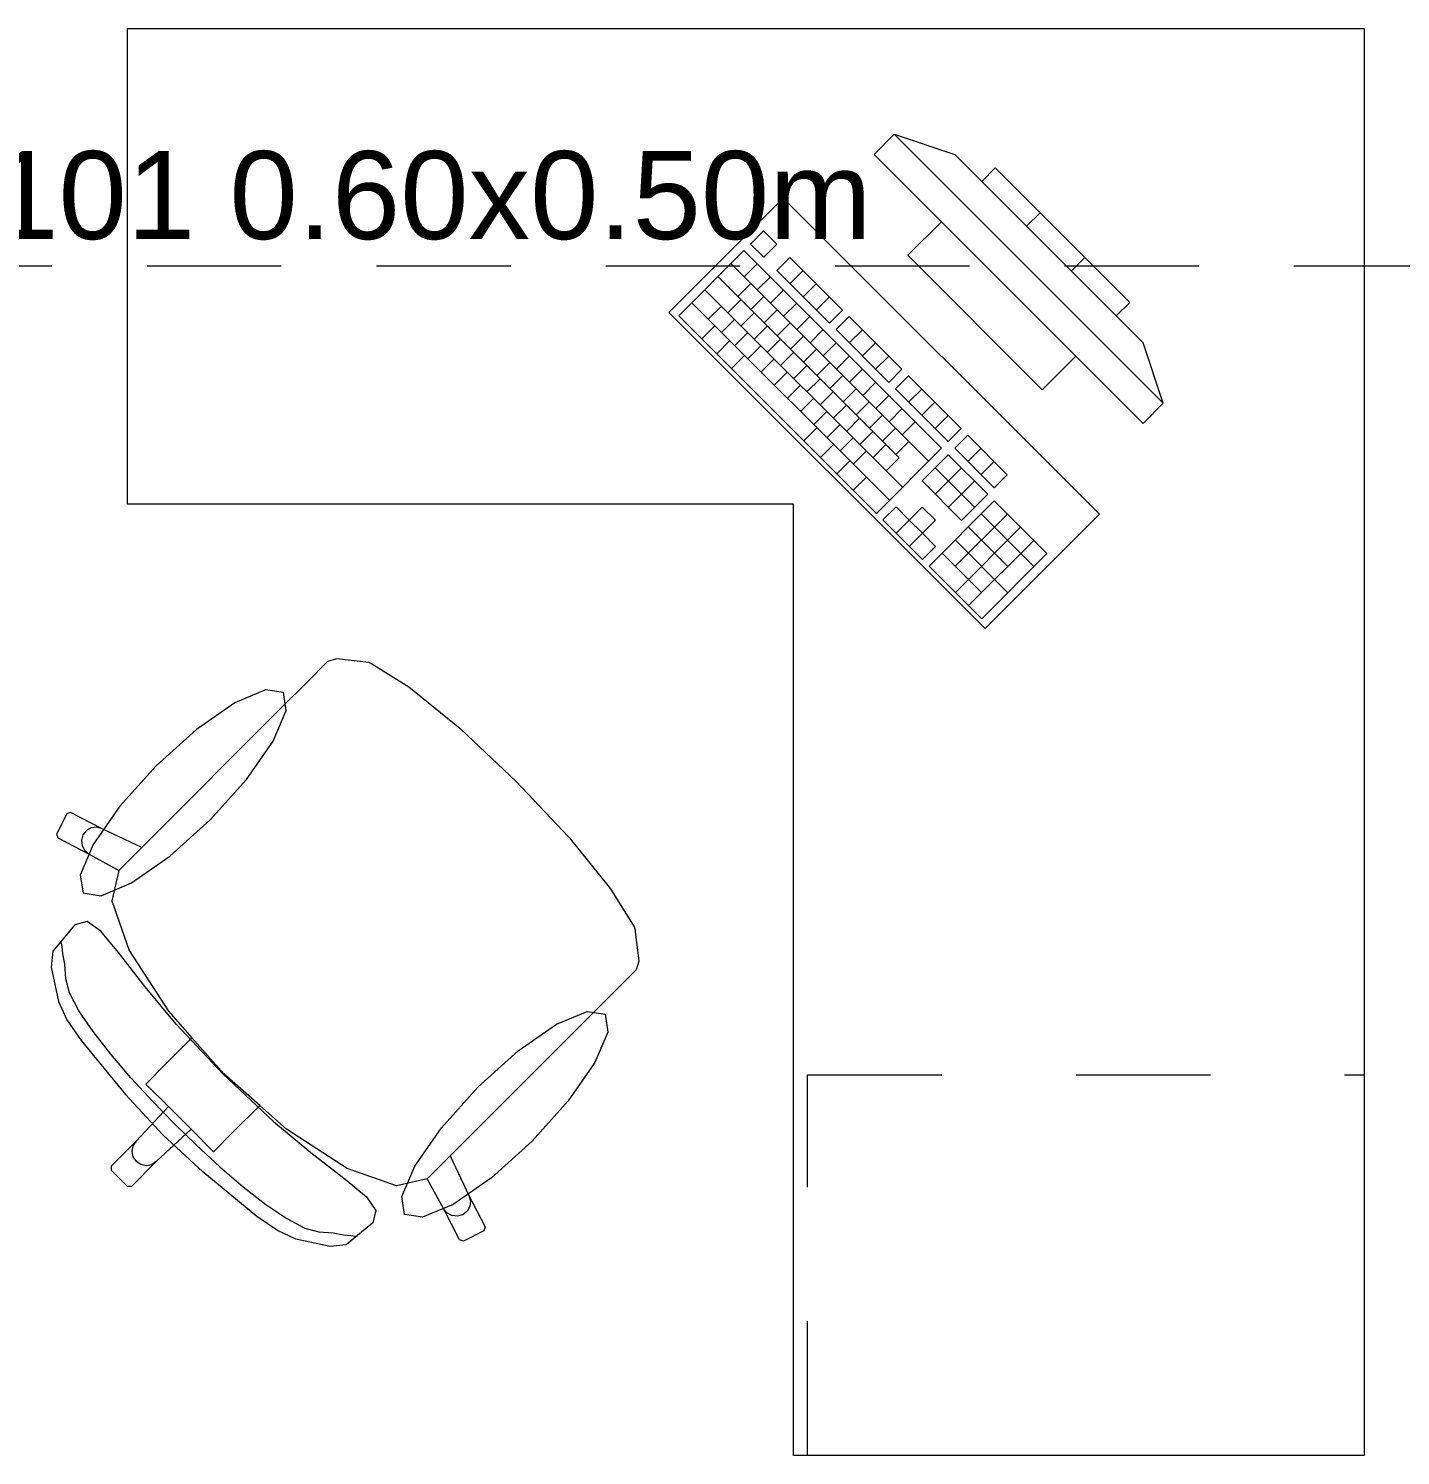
# Model space of a CAD drawing. Header units: inches. Extents: x -38 to 5698, y -33 to 92.
# Drawn here: x 116.669 to 118.111, y 38.149 to 39.649 of the extents above; entities that cross this region are included whole.
import ezdxf

# ---------------------------------------------------------------- set-up
doc = ezdxf.new("R2010")
doc.units = ezdxf.units.IN
doc.header["$MEASUREMENT"] = 0
doc.linetypes.add('Hidden Line', pattern=[0.195611, 0.141111, -0.0545])
doc.linetypes.add('Rayas', pattern=[0.282222, 0.141111, -0.141111])
for name, color, linetype in [('08 _ STR _ EXT _ 09 Vigas', 7, 'Continuous'), ('Interior - Mobiliario', 7, 'Continuous'), ('Notas - Etiquetas', 251, 'Continuous')]:
    doc.layers.add(name, color=color, linetype=linetype)
doc.styles.add('Estilo_Generado_4', font='swisse.ttf')

msp = doc.modelspace()

# ---------------------------------------------------------------- linework, layer by layer
at = {"layer": '08 _ STR _ EXT _ 09 Vigas', "color": 251, "linetype": 'Hidden Line', "lineweight": 13}
msp.add_line((116.07, 39.4), (122.57, 39.4), dxfattribs=at)
at = {"layer": 'Interior - Mobiliario', "color": 175, "linetype": 'Continuous', "lineweight": 13}
for p, q in [((117.5788, 39.5382), (117.5576, 39.517)), ((117.8616, 39.2554), (117.5788, 39.5382)), ((117.5788, 39.5382), (117.6424, 39.517)), ((117.5576, 39.517), (117.8404, 39.2342)), ((117.6424, 39.517), (117.8404, 39.319)), ((117.6849, 39.5029), (117.6707, 39.4887)), ((117.8263, 39.3615), (117.6849, 39.5029)), ((117.6707, 39.4887), (117.8121, 39.3473)), ((117.7179, 39.4416), (117.732, 39.4557)), ((117.4414, 39.4365), (117.4277, 39.4228)), ((117.4553, 39.4227), (117.4414, 39.4365)), ((117.6283, 39.4463), (117.5929, 39.411)), ((117.7697, 39.3049), (117.6283, 39.4463)), ((117.4277, 39.4228), (117.4415, 39.4089)), ((117.4415, 39.4089), (117.4553, 39.4227)), ((117.4208, 39.4159), (117.3523, 39.3474)), ((117.6285, 39.2082), (117.4208, 39.4159)), ((117.4691, 39.4088), (117.4554, 39.3951)), ((117.5245, 39.3534), (117.4691, 39.4088)), ((117.5929, 39.411), (117.7344, 39.2695)), ((117.765, 39.3945), (117.7791, 39.4086)), ((117.4071, 39.4022), (117.6148, 39.1945)), ((117.421, 39.3884), (117.4347, 39.4021)), ((117.4554, 39.3951), (117.5108, 39.3397)), ((117.4692, 39.3812), (117.4829, 39.395)), ((117.3934, 39.3885), (117.5838, 39.1981)), ((117.4142, 39.3677), (117.4279, 39.3814)), ((117.4348, 39.3745), (117.4485, 39.3882)), ((117.4831, 39.3674), (117.4968, 39.3811)), ((117.366, 39.3611), (117.5737, 39.1534)), ((117.3797, 39.3748), (117.5874, 39.1671)), ((117.4039, 39.3506), (117.4176, 39.3643)), ((117.428, 39.3539), (117.4417, 39.3676)), ((117.4487, 39.3607), (117.4624, 39.3744)), ((117.4625, 39.3468), (117.4762, 39.3605)), ((117.4969, 39.3535), (117.5106, 39.3673)), ((117.8121, 39.3473), (117.8263, 39.3615)), ((117.3523, 39.3474), (117.56, 39.1396)), ((117.3833, 39.3438), (117.397, 39.3575)), ((117.4178, 39.3367), (117.4315, 39.3504)), ((117.4419, 39.34), (117.4556, 39.3537)), ((117.4764, 39.333), (117.4901, 39.3467)), ((117.5108, 39.3397), (117.5245, 39.3534)), ((117.5314, 39.3465), (117.5177, 39.3328)), ((117.5868, 39.2911), (117.5314, 39.3465)), ((117.3765, 39.3231), (117.3902, 39.3368)), ((117.3971, 39.3299), (117.4109, 39.3436)), ((117.4316, 39.3229), (117.4453, 39.3366)), ((117.4557, 39.3262), (117.4694, 39.3399)), ((117.4902, 39.3191), (117.5039, 39.3328)), ((117.5177, 39.3328), (117.5731, 39.2774)), ((117.5315, 39.3189), (117.5453, 39.3326)), ((117.3921, 39.3075), (117.4058, 39.3213)), ((117.411, 39.3161), (117.4247, 39.3298)), ((117.4248, 39.3022), (117.4385, 39.3159)), ((117.4455, 39.309), (117.4592, 39.3227)), ((117.4696, 39.3123), (117.4833, 39.3261)), ((117.5041, 39.3053), (117.5178, 39.319)), ((117.5454, 39.3051), (117.5591, 39.3188)), ((117.8616, 39.2554), (117.8404, 39.319)), ((117.4077, 39.292), (117.4214, 39.3057)), ((117.4387, 39.2884), (117.4524, 39.3021)), ((117.4593, 39.2952), (117.473, 39.3089)), ((117.4834, 39.2985), (117.4971, 39.3122)), ((117.5179, 39.2914), (117.5316, 39.3051)), ((117.5592, 39.2912), (117.573, 39.3049)), ((117.7344, 39.2695), (117.7697, 39.3049)), ((117.4525, 39.2745), (117.4662, 39.2882)), ((117.4732, 39.2813), (117.4869, 39.295)), ((117.4973, 39.2846), (117.511, 39.2984)), ((117.5318, 39.2776), (117.5455, 39.2913)), ((117.5731, 39.2774), (117.5868, 39.2911)), ((117.4664, 39.2607), (117.4801, 39.2744)), ((117.487, 39.2675), (117.5007, 39.2812)), ((117.5111, 39.2708), (117.5248, 39.2845)), ((117.525, 39.2569), (117.5387, 39.2707)), ((117.5456, 39.2637), (117.5593, 39.2775)), ((117.5937, 39.2842), (117.58, 39.2705)), ((117.58, 39.2705), (117.6354, 39.2151)), ((117.6491, 39.2288), (117.5937, 39.2842)), ((117.5939, 39.2566), (117.6076, 39.2703)), ((117.4802, 39.2468), (117.4939, 39.2605)), ((117.5009, 39.2536), (117.5146, 39.2673)), ((117.5388, 39.2431), (117.5525, 39.2568)), ((117.5594, 39.2499), (117.5732, 39.2636)), ((117.6077, 39.2428), (117.6214, 39.2565)), ((117.8404, 39.2342), (117.8616, 39.2554)), ((117.4941, 39.233), (117.5078, 39.2467)), ((117.5147, 39.2398), (117.5284, 39.2535)), ((117.5527, 39.2293), (117.5664, 39.243)), ((117.5733, 39.236), (117.587, 39.2498)), ((117.6216, 39.2289), (117.6353, 39.2426)), ((117.4838, 39.2158), (117.4975, 39.2295)), ((117.5079, 39.2191), (117.5216, 39.2328)), ((117.5286, 39.2259), (117.5423, 39.2396)), ((117.5424, 39.2121), (117.5561, 39.2258)), ((117.5665, 39.2154), (117.5802, 39.2291)), ((117.5871, 39.2222), (117.6009, 39.2359)), ((117.6354, 39.2151), (117.6491, 39.2288)), ((117.5011, 39.1985), (117.5148, 39.2122)), ((117.5218, 39.2053), (117.5355, 39.219)), ((117.5563, 39.1982), (117.57, 39.2119)), ((117.5804, 39.2016), (117.5941, 39.2153)), ((117.656, 39.2219), (117.6423, 39.2081)), ((117.6976, 39.1803), (117.656, 39.2219)), ((117.5356, 39.1914), (117.5493, 39.2052)), ((117.56, 39.1396), (117.6285, 39.2082)), ((117.5701, 39.1844), (117.5838, 39.1981)), ((117.6355, 39.2013), (117.608, 39.1739)), ((117.677, 39.1597), (117.6355, 39.2013)), ((117.6423, 39.2081), (117.6839, 39.1666)), ((117.6562, 39.1943), (117.6699, 39.208)), ((117.5184, 39.1812), (117.5322, 39.1949)), ((117.6218, 39.1876), (117.6633, 39.146)), ((117.6219, 39.16), (117.6493, 39.1874)), ((117.67, 39.1805), (117.6837, 39.1942)), ((117.6839, 39.1666), (117.6976, 39.1803)), ((117.5357, 39.1639), (117.5495, 39.1776)), ((117.608, 39.1739), (117.6496, 39.1323)), ((117.6357, 39.1462), (117.6632, 39.1736)), ((117.6839, 39.1528), (117.6154, 39.0843)), ((117.6496, 39.1323), (117.677, 39.1597)), ((117.7393, 39.0974), (117.6839, 39.1528)), ((117.5806, 39.1464), (117.5669, 39.1327)), ((117.5945, 39.1326), (117.5806, 39.1464)), ((117.6082, 39.1463), (117.5945, 39.1326)), ((117.622, 39.1325), (117.6082, 39.1463)), ((117.6429, 39.0841), (117.6978, 39.139)), ((117.6702, 39.1391), (117.7256, 39.0837)), ((117.5669, 39.1327), (117.6084, 39.0912)), ((117.5808, 39.1189), (117.5945, 39.1326)), ((117.5945, 39.1326), (117.6083, 39.1187)), ((117.6083, 39.1187), (117.622, 39.1325)), ((117.6431, 39.0566), (117.7116, 39.1251)), ((117.6565, 39.1254), (117.6981, 39.0839)), ((117.5946, 39.105), (117.6083, 39.1187)), ((117.6222, 39.1049), (117.6083, 39.1187)), ((117.6428, 39.1117), (117.6982, 39.0563)), ((117.6569, 39.0427), (117.7255, 39.1113)), ((117.6084, 39.0912), (117.6222, 39.1049)), ((117.6291, 39.098), (117.6706, 39.0564)), ((117.6708, 39.0289), (117.7393, 39.0974)), ((117.6154, 39.0843), (117.6708, 39.0289)), ((116.9924, 38.9868), (116.9831, 38.9839)), ((117.0263, 38.9828), (116.9924, 38.9868)), ((116.9831, 38.9839), (116.9612, 38.962)), ((117.0285, 38.9819), (117.0263, 38.9828)), ((117.0685, 38.957), (117.0285, 38.9819)), ((116.9612, 38.962), (116.9357, 38.9365)), ((117.1222, 38.9134), (117.0685, 38.957)), ((116.9357, 38.9365), (116.7878, 38.7886)), ((117.123, 38.9128), (117.1222, 38.9134)), ((117.1813, 38.8579), (117.123, 38.9128)), ((117.1813, 38.8579), (117.2362, 38.7996)), ((116.7089, 38.8239), (116.6981, 38.8025)), ((116.7129, 38.8252), (116.7089, 38.8239)), ((116.746, 38.8082), (116.7129, 38.8252)), ((116.7295, 38.8063), (116.7258, 38.8017)), ((116.7346, 38.8092), (116.7295, 38.8063)), ((116.7404, 38.8098), (116.7346, 38.8092)), ((116.746, 38.8082), (116.7404, 38.8098)), ((116.7878, 38.7886), (116.746, 38.8082)), ((116.6981, 38.8025), (116.6994, 38.7985)), ((116.6994, 38.7985), (116.7325, 38.7815)), ((116.7258, 38.8017), (116.7243, 38.7961)), ((116.7243, 38.7961), (116.725, 38.7903)), ((116.725, 38.7903), (116.7279, 38.7851)), ((117.2362, 38.7996), (117.2369, 38.7988)), ((117.2369, 38.7988), (117.2804, 38.7451)), ((116.7279, 38.7851), (116.7325, 38.7815)), ((116.7325, 38.7815), (116.7635, 38.7642)), ((116.7636, 38.7644), (116.7878, 38.7886)), ((116.7635, 38.7642), (116.7561, 38.7322)), ((116.7636, 38.7644), (116.7635, 38.7642)), ((117.2804, 38.7451), (117.3053, 38.705)), ((116.7561, 38.7322), (116.7744, 38.6803)), ((116.7174, 38.7071), (116.6942, 38.6793)), ((116.7303, 38.7105), (116.7174, 38.7071)), ((116.7447, 38.7005), (116.7303, 38.7105)), ((116.7633, 38.6782), (116.7447, 38.7005)), ((117.3053, 38.705), (117.3062, 38.7029)), ((117.3062, 38.7029), (117.3102, 38.669)), ((116.7039, 38.6845), (116.7031, 38.6891)), ((116.6942, 38.6793), (116.6924, 38.6625)), ((116.7047, 38.6765), (116.7039, 38.6845)), ((116.7067, 38.6657), (116.7047, 38.6765)), ((116.7912, 38.6421), (116.7633, 38.6782)), ((116.7744, 38.6803), (116.8158, 38.6164)), ((116.6924, 38.6625), (116.7001, 38.6264)), ((116.7078, 38.6503), (116.7067, 38.6657)), ((117.3073, 38.6597), (117.2854, 38.6378)), ((117.3102, 38.669), (117.3073, 38.6597)), ((116.7117, 38.6356), (116.7078, 38.6503)), ((116.8239, 38.6028), (116.7912, 38.6421)), ((116.7001, 38.6264), (116.7091, 38.6071)), ((116.7217, 38.6168), (116.7117, 38.6356)), ((117.2854, 38.6378), (117.2599, 38.6123)), ((116.7366, 38.5949), (116.7217, 38.6168)), ((116.8158, 38.6164), (116.8405, 38.5883)), ((117.2599, 38.6123), (117.112, 38.4644)), ((116.7091, 38.6071), (116.724, 38.5854)), ((116.8734, 38.55), (116.8239, 38.6028)), ((116.724, 38.5854), (116.7708, 38.5287)), ((116.7551, 38.5711), (116.7366, 38.5949)), ((116.8405, 38.5883), (116.8132, 38.5609)), ((116.8405, 38.5883), (116.8739, 38.5505)), ((116.7763, 38.5464), (116.7551, 38.5711)), ((116.8132, 38.5609), (116.792, 38.5398)), ((116.9117, 38.5171), (116.8739, 38.5505)), ((116.7989, 38.5217), (116.7763, 38.5464)), ((116.792, 38.5398), (116.8157, 38.5161)), ((116.8734, 38.55), (116.9262, 38.5005)), ((116.7708, 38.5287), (116.8099, 38.4865)), ((116.8217, 38.4983), (116.7989, 38.5217)), ((116.8157, 38.5161), (116.7817, 38.4796)), ((116.8157, 38.5161), (116.8276, 38.5042)), ((116.9117, 38.5171), (116.8843, 38.4898)), ((116.9398, 38.4924), (116.9117, 38.5171)), ((116.8395, 38.4922), (116.803, 38.4583)), ((116.8217, 38.4983), (116.8451, 38.4755)), ((116.8395, 38.4922), (116.8276, 38.5042)), ((116.8632, 38.4686), (116.8395, 38.4922)), ((116.9262, 38.5005), (116.9655, 38.4678)), ((117.0037, 38.451), (116.9398, 38.4924)), ((116.7817, 38.4796), (116.7556, 38.4535)), ((116.7817, 38.4796), (116.7784, 38.4748)), ((116.8521, 38.4474), (116.8099, 38.4865)), ((116.8451, 38.4755), (116.8698, 38.4529)), ((116.8843, 38.4898), (116.8632, 38.4686)), ((116.7784, 38.4748), (116.7773, 38.469)), ((116.7773, 38.469), (116.7785, 38.4633)), ((116.7785, 38.4633), (116.7818, 38.4584)), ((116.9655, 38.4678), (117.0016, 38.4399)), ((117.0878, 38.4402), (117.112, 38.4644)), ((117.112, 38.4644), (117.1316, 38.4226)), ((116.7556, 38.4535), (116.7556, 38.4493)), ((116.7556, 38.4493), (116.7641, 38.4407)), ((116.803, 38.4583), (116.7769, 38.4322)), ((116.7867, 38.4551), (116.7818, 38.4584)), ((116.7924, 38.4539), (116.7867, 38.4551)), ((116.7982, 38.455), (116.7924, 38.4539)), ((116.803, 38.4583), (116.7982, 38.455)), ((116.9088, 38.4006), (116.8521, 38.4474)), ((116.8698, 38.4529), (116.8945, 38.4317)), ((117.0556, 38.4327), (117.0037, 38.451)), ((116.7727, 38.4322), (116.7641, 38.4407)), ((116.7769, 38.4322), (116.7727, 38.4322)), ((116.8945, 38.4317), (116.9183, 38.4132)), ((117.0016, 38.4399), (117.0239, 38.4213)), ((117.0876, 38.4401), (117.0556, 38.4327)), ((117.0878, 38.4402), (117.0876, 38.4401)), ((117.1049, 38.4091), (117.0876, 38.4401)), ((117.0239, 38.4213), (117.0339, 38.4069)), ((117.1316, 38.4226), (117.1332, 38.417)), ((117.1316, 38.4226), (117.1486, 38.3895)), ((117.1332, 38.417), (117.1326, 38.4112)), ((116.9305, 38.3857), (116.9088, 38.4006)), ((116.9183, 38.4132), (116.9402, 38.3983)), ((117.0339, 38.4069), (117.0305, 38.394)), ((117.1085, 38.4045), (117.1049, 38.4091)), ((117.1219, 38.376), (117.1049, 38.4091)), ((117.1137, 38.4016), (117.1085, 38.4045)), ((117.1195, 38.4009), (117.1137, 38.4016)), ((117.1251, 38.4024), (117.1195, 38.4009)), ((117.1297, 38.4061), (117.1251, 38.4024)), ((117.1326, 38.4112), (117.1297, 38.4061)), ((116.9498, 38.3767), (116.9305, 38.3857)), ((116.9402, 38.3983), (116.959, 38.3883)), ((116.959, 38.3883), (116.9737, 38.3844)), ((117.0305, 38.394), (117.0027, 38.3708)), ((117.1473, 38.3855), (117.1259, 38.3747)), ((117.1486, 38.3895), (117.1473, 38.3855)), ((116.9859, 38.369), (116.9498, 38.3767)), ((116.9737, 38.3844), (116.9891, 38.3833)), ((117.0027, 38.3708), (116.9859, 38.369)), ((116.9891, 38.3833), (116.9999, 38.3813)), ((116.9999, 38.3813), (117.008, 38.3805)), ((117.008, 38.3805), (117.0125, 38.3797)), ((117.1259, 38.3747), (117.1219, 38.376))]:
    msp.add_line(p, q, dxfattribs=at)
at = {"layer": 'Interior - Mobiliario', "color": 175, "linetype": 'Rayas', "lineweight": 13}
for p, q in [((117.4877, 38.1493), (117.4877, 38.5493)), ((117.4877, 38.5493), (118.0727, 38.5493))]:
    msp.add_line(p, q, dxfattribs=at)
at = {"layer": 'Interior - Mobiliario', "color": 175, "linetype": 'Continuous', "lineweight": 13, "flags": 128}
for points in [[(118.0727, 39.6493), (118.0727, 38.1493), (117.4727, 38.1493), (117.4727, 39.1493), (116.7727, 39.1493), (116.7727, 39.6493)], [(117.4621, 39.4711), (117.3419, 39.3509), (117.6743, 39.0185), (117.7945, 39.1387)], [(116.8029, 38.8744), (116.7647, 38.8319), (116.7367, 38.7916), (116.7231, 38.7595), (116.726, 38.7406), (116.7449, 38.7377), (116.777, 38.7513), (116.8173, 38.7793), (116.8598, 38.8175), (116.898, 38.86), (116.926, 38.9003), (116.9396, 38.9324), (116.9367, 38.9513), (116.9178, 38.9542), (116.8857, 38.9406), (116.8454, 38.9126)], [(117.1978, 38.4795), (117.1553, 38.4413), (117.115, 38.4133), (117.0829, 38.3997), (117.064, 38.4026), (117.0611, 38.4215), (117.0747, 38.4536), (117.1027, 38.4939), (117.1409, 38.5364), (117.1834, 38.5746), (117.2237, 38.6026), (117.2558, 38.6162), (117.2747, 38.6133), (117.2776, 38.5944), (117.264, 38.5623), (117.236, 38.522)]]:
    msp.add_lwpolyline(points, close=True, dxfattribs=at)

# ---------------------------------------------------------------- texts
at = {"layer": 'Notas - Etiquetas', "color": 8, "linetype": 'Continuous', "lineweight": 13, "insert": (116.2766, 39.4267), "char_height": 0.0925, "attachment_point": 7, "style": 'Estilo_Generado_4'}
msp.add_mtext('\\A1;{\\pql;\\fSwis721 Ex BT|b0|i0|c0|p34;VIGA-101\\fSwis721 Ex BT|b0|i0|c0|p34; \\fSwis721 Ex BT|b0|i0|c0|p34;0.60\\fSwis721 Ex BT|b0|i0|c0|p34;x\\fSwis721 Ex BT|b0|i0|c0|p34;0.50\\fSwis721 Ex BT|b0|i0|c0|p34;m}', dxfattribs=at)

doc.saveas('drawing.dxf')
